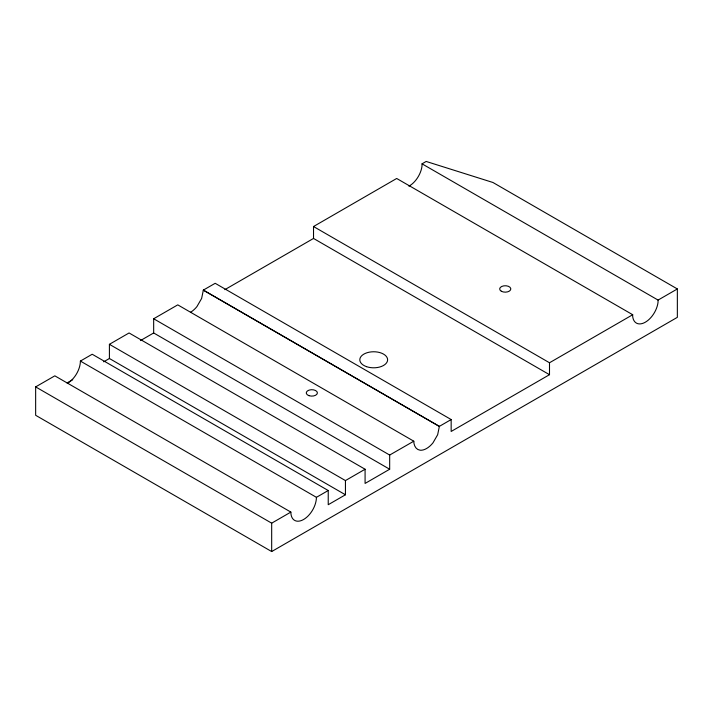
<?xml version="1.0" encoding="UTF-8"?>
<svg xmlns="http://www.w3.org/2000/svg" width="713" height="713" viewBox="0 0 713 713"><rect width="100%" height="100%" fill="white"/><g stroke="black" fill="none" stroke-linecap="round" stroke-linejoin="round"><path stroke-width="1.07" d="M345.44 494.777L109.41 358.505L109.41 344.317L345.44 480.58L345.44 494.777L328.23 504.715L328.23 490.517L316.42 497.326A18.083 10.437 -60 0 1 303.64 519.474A18.083 10.437 -60 0 1 290.859 512.094L54.83 375.84L35.65 386.892L35.65 415.287L271.68 551.55L677.35 317.338L677.35 288.952L492.95 182.492L426.16 161.45L422.051 163.83L421.98 166.307A18.083 10.437 -60 0 1 408.923 186.164M677.35 288.952L658.072 300.084L658.001 302.562A18.083 10.437 -60 0 1 644.944 322.419A18.083 10.437 -60 0 1 632.663 316.162L632.707 314.727L396.686 178.473L313.524 226.529L313.524 238.445L549.5 374.69L549.5 362.765L632.707 314.727M549.5 374.69L451.16 431.463L451.16 419.547L215.183 283.302L203.348 290.093L201.627 298.462L196.948 306.572A18.083 10.445 -60 0 1 190.558 312.241M451.16 419.547L439.368 426.365L437.657 434.734L432.978 442.844A18.083 10.445 -60 0 1 420.189 450.224C415.786 449.769 413.727 445.17 413.798 441.195L177.769 304.861L153.669 318.764L153.669 332.962L389.672 469.234L365.083 483.432L365.083 469.234L129.071 332.962L109.41 344.317M67.61 383.22A18.083 10.437 -60 0 0 80.391 361.072L92.2 354.245L328.23 490.517M224.827 289.665L313.524 238.445M67.049 382.961L72.717 379.69M103.679 361.821L109.41 358.505M140.425 340.609L153.669 332.962M35.65 386.892L271.68 523.164L290.859 512.094M345.44 480.58L365.083 469.234M153.669 318.764L389.672 455.046L413.798 441.195M422.051 163.83L658.072 300.084M313.524 226.529L549.5 362.765M203.348 290.093L439.368 426.365M203.339 290.173L439.36 426.436M80.391 361.072L316.42 497.326M389.672 455.046L389.672 469.234M271.68 523.164L271.68 551.55M309.05 395.688A5.561 3.208 0 0 0 317.392 392.908A5.561 3.208 0 0 0 309.05 390.127A5.561 3.208 0 0 0 309.05 395.688M501.31 291.225A5.561 3.208 0 0 0 510.624 289.781A5.561 3.208 0 0 0 503.806 285.851A5.561 3.208 0 0 0 501.31 291.225M366.527 366.66A13.912 8.03 0 0 0 387.614 359.931A13.912 8.03 0 0 0 366.99 352.757A13.912 8.03 0 0 0 366.527 366.66"/></g></svg>
